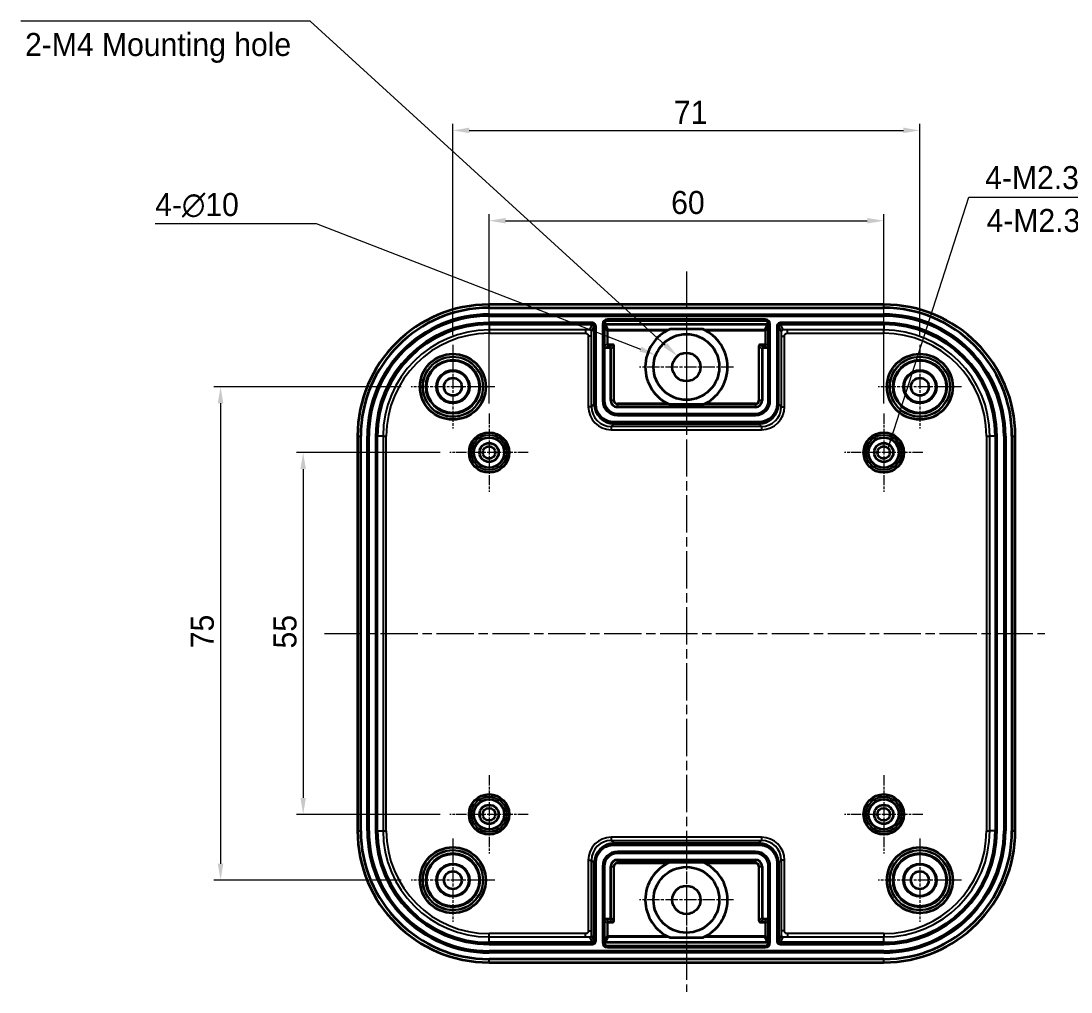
# Model space of a CAD drawing. Header units: millimetres. Extents: x -225 to 2542, y -269 to 293.
# Drawn here: x 2244.7 to 2404.4, y 41.1 to 188.7 of the extents above; entities that cross this region are included whole.
import ezdxf

# ---------------------------------------------------------------- set-up
doc = ezdxf.new("R2010")
doc.units = ezdxf.units.MM
doc.linetypes.add('CHAIN', pattern=[0.3543, 0.2362, -0.0295, 0.0591, -0.0295])
doc.layers.get('Defpoints').update_dxf_attribs({"lineweight": 25})
doc.layers.add('Center Mark (ISO)', color=7, linetype='Continuous', lineweight=18, true_color=0x80ffff)
doc.layers.add('Centerline (ISO)', color=7, linetype='Continuous', lineweight=18, true_color=0x80ffff)
for name, color, linetype, lineweight in [('Dimension (ISO)', 7, 'Continuous', 18), ('Symbol (ISO)', 7, 'Continuous', 18), ('Visible (ISO)', 7, 'Continuous', 35), ('Visible Narrow (ISO)', 7, 'Continuous', 25)]:
    doc.layers.add(name, color=color, linetype=linetype, lineweight=lineweight)
doc.styles.add('Note Text (TK)', font='MS PGothic.ttf')
doc.dimstyles.new('Default - Method 1b (TK)', dxfattribs={"dimtxt": 2.5, "dimasz": 2.5, "dimexe": 1, "dimexo": 1.5, "dimgap": 1, "dimtad": 1, "dimtoh": 1, "dimrnd": 1e-08, "dimdsep": 46, "dimtxsty": 'Note Text (TK)', "dimcen": 0.09, "dimdle": 5, "dimclrd": 100, "dimclre": 100, "dimclrt": 7, "dimadec": 1, "dimazin": 1, "dimtfac": 1, "dimtmove": 0, "dimatfit": 3, "dimfxl": 1, "dimtolj": 1, "dimlwd": -1, "dimlwe": -1, "dimarcsym": 0})
doc.dimstyles.new('Default - Method 1b (TK)$7', dxfattribs={"dimtxt": 2.5, "dimasz": 2.5, "dimexe": 1, "dimexo": 1.5, "dimgap": 1, "dimtad": 1, "dimtoh": 1, "dimrnd": 1e-08, "dimdsep": 46, "dimtxsty": 'Note Text (TK)', "dimcen": 0.09, "dimdle": 5, "dimclrd": 256, "dimclre": 100, "dimclrt": 7, "dimadec": 1, "dimazin": 1, "dimtfac": 1, "dimtmove": 0, "dimatfit": 3, "dimfxl": 1, "dimtolj": 1, "dimlwd": -1, "dimlwe": -1, "dimarcsym": 0})

# ---------------------------------------------------------------- blocks, each defined once
blk = doc.blocks.new('*D81')
at = {"layer": 'Defpoints', "color": 0, "transparency": 16777216}
for p in [(2375.88, 158.37), (2315.88, 129.08), (2375.88, 129.08)]:
    blk.add_point(p, dxfattribs=at)
at = {"layer": 'Dimension (ISO)', "color": 100, "transparency": 16777216}
for p, q in [((2315.88, 130.58), (2315.88, 159.37)), ((2318.38, 158.37), (2373.38, 158.37)), ((2375.88, 130.58), (2375.88, 159.37))]:
    blk.add_line(p, q, dxfattribs=at)
for points in [[(2318.38, 158.79), (2318.38, 157.95), (2315.88, 158.37)], [(2373.38, 158.79), (2373.38, 157.95), (2375.88, 158.37)]]:
    blk.add_solid(points, dxfattribs=at)
at = {"layer": 'Dimension (ISO)', "color": 7, "transparency": 16777216, "insert": (2343.57, 161.12), "char_height": 3.5, "attachment_point": 4, "style": 'Note Text (TK)'}
blk.add_mtext('\\A1;60', dxfattribs=at)
blk = doc.blocks.new('*D82')
at = {"layer": 'Defpoints', "color": 0, "transparency": 16777216}
for p in [(2381.38, 172.1), (2310.38, 139.48), (2381.38, 139.48)]:
    blk.add_point(p, dxfattribs=at)
at = {"layer": 'Dimension (ISO)', "color": 100, "transparency": 16777216}
for p, q in [((2310.38, 140.98), (2310.38, 173.1)), ((2381.38, 140.98), (2381.38, 173.1)), ((2312.88, 172.1), (2378.88, 172.1))]:
    blk.add_line(p, q, dxfattribs=at)
for points in [[(2312.88, 172.52), (2312.88, 171.68), (2310.38, 172.1)], [(2378.88, 172.52), (2378.88, 171.68), (2381.38, 172.1)]]:
    blk.add_solid(points, dxfattribs=at)
at = {"layer": 'Dimension (ISO)', "color": 7, "transparency": 16777216, "insert": (2343.98, 174.85), "char_height": 3.5, "attachment_point": 4, "style": 'Note Text (TK)'}
blk.add_mtext('\\A1;71', dxfattribs=at)
blk = doc.blocks.new('*D83')
at = {"layer": 'Defpoints', "color": 0, "transparency": 16777216}
for p in [(2309.93, 123.13), (2287.62, 68.13), (2309.93, 68.13)]:
    blk.add_point(p, dxfattribs=at)
at = {"layer": 'Dimension (ISO)', "color": 100, "transparency": 16777216}
for p, q in [((2308.43, 123.13), (2286.62, 123.13)), ((2287.62, 120.63), (2287.62, 70.63)), ((2308.43, 68.13), (2286.62, 68.13))]:
    blk.add_line(p, q, dxfattribs=at)
for points in [[(2287.2, 120.63), (2288.03, 120.63), (2287.62, 123.13)], [(2287.2, 70.63), (2288.03, 70.63), (2287.62, 68.13)]]:
    blk.add_solid(points, dxfattribs=at)
at = {"layer": 'Dimension (ISO)', "color": 7, "transparency": 16777216, "insert": (2284.87, 93.35), "char_height": 3.5, "attachment_point": 4, "rotation": 90, "style": 'Note Text (TK)'}
blk.add_mtext('\\A1;55', dxfattribs=at)
blk = doc.blocks.new('*D84')
at = {"layer": 'Defpoints', "color": 0, "transparency": 16777216}
for p in [(2304.03, 133.13), (2275.06, 58.13), (2304.03, 58.13)]:
    blk.add_point(p, dxfattribs=at)
at = {"layer": 'Dimension (ISO)', "color": 100, "transparency": 16777216}
for p, q in [((2302.53, 133.13), (2274.06, 133.13)), ((2275.06, 130.63), (2275.06, 60.63)), ((2302.53, 58.13), (2274.06, 58.13))]:
    blk.add_line(p, q, dxfattribs=at)
for points in [[(2274.64, 130.63), (2275.48, 130.63), (2275.06, 133.13)], [(2274.64, 60.63), (2275.48, 60.63), (2275.06, 58.13)]]:
    blk.add_solid(points, dxfattribs=at)
at = {"layer": 'Dimension (ISO)', "color": 7, "transparency": 16777216, "insert": (2272.31, 93.39), "char_height": 3.5, "attachment_point": 4, "rotation": 90, "style": 'Note Text (TK)'}
blk.add_mtext('\\A1;75', dxfattribs=at)
blk = doc.blocks.new('*D85')
at = {"layer": 'Defpoints', "color": 0, "transparency": 16777216}
for p in [(2341.22, 137.94), (2350.54, 134.33)]:
    blk.add_point(p, dxfattribs=at)
at = {"layer": 'Dimension (ISO)', "color": 100, "transparency": 16777216}
for p, q in [((2265.12, 157.97), (2289.59, 157.97)), ((2289.59, 157.97), (2338.89, 138.85)), ((2345.79, 136.13), (2345.97, 136.13)), ((2345.88, 136.04), (2345.88, 136.22))]:
    blk.add_line(p, q, dxfattribs=at)
blk.add_solid([(2339.04, 139.24), (2338.74, 138.46), (2341.22, 137.94)], dxfattribs=at)
at = {"layer": 'Dimension (ISO)', "color": 7, "transparency": 16777216, "insert": (2265.12, 160.72), "char_height": 3.5, "attachment_point": 4, "style": 'Note Text (TK)'}
blk.add_mtext('\\A1;4-∅10', dxfattribs=at)

msp = doc.modelspace()

# ---------------------------------------------------------------- linework, layer by layer
at = {"layer": 'Center Mark (ISO)', "linetype": 'CHAIN', "ltscale": 7.945033}
for p, q in [((2345.88234, 143.28497), (2345.88234, 128.98497)), ((2353.03234, 136.13497), (2338.73234, 136.13497)), ((2345.88234, 62.28497), (2345.88234, 47.98497)), ((2353.03234, 55.13497), (2338.73234, 55.13497))]:
    msp.add_line(p, q, dxfattribs=at)
at = {"layer": 'Center Mark (ISO)', "linetype": 'CHAIN', "ltscale": 7.056067}
for p, q in [((2310.38234, 139.48497), (2310.38234, 126.78497)), ((2381.38234, 139.48497), (2381.38234, 126.78497)), ((2316.73234, 133.13497), (2304.03234, 133.13497)), ((2387.73234, 133.13497), (2375.03234, 133.13497)), ((2310.38234, 64.48497), (2310.38234, 51.78497)), ((2381.38234, 64.48497), (2381.38234, 51.78497)), ((2316.73234, 58.13497), (2304.03234, 58.13497)), ((2387.73234, 58.13497), (2375.03234, 58.13497))]:
    msp.add_line(p, q, dxfattribs=at)
at = {"layer": 'Center Mark (ISO)', "linetype": 'CHAIN', "ltscale": 6.611584}
for p, q in [((2315.88234, 129.08497), (2315.88234, 117.18497)), ((2375.88234, 129.08497), (2375.88234, 117.18497)), ((2321.83234, 123.13497), (2309.93234, 123.13497)), ((2381.83234, 123.13497), (2369.93234, 123.13497)), ((2315.88234, 74.08497), (2315.88234, 62.18497)), ((2375.88234, 74.08497), (2375.88234, 62.18497)), ((2321.83234, 68.13497), (2309.93234, 68.13497)), ((2381.83234, 68.13497), (2369.93234, 68.13497))]:
    msp.add_line(p, q, dxfattribs=at)
at = {"layer": 'Centerline (ISO)', "linetype": 'CHAIN', "ltscale": 23.990969}
for p, q in [((2345.88234, 150.63497), (2345.88234, 41.13497)), ((2290.88234, 95.63497), (2400.38234, 95.63497))]:
    msp.add_line(p, q, dxfattribs=at)
at = {"layer": 'Symbol (ISO)', "color": 100, "true_color": 0x00ff40}
msp.add_lwpolyline([(2342.6704, 139.48086), (2288.66104, 188.73065), (2244.71786, 188.73065)], dxfattribs=at)
msp.add_solid([(2342.95115, 139.78875), (2344.51769, 137.79637), (2342.38965, 139.17298)], dxfattribs=at)
at = {"layer": 'Visible (ISO)'}
for p, q in [((2375.88234, 145.63497), (2315.88234, 145.63497)), ((2315.88234, 145.13497), (2375.88234, 145.13497)), ((2315.88234, 144.13497), (2375.88234, 144.13497)), ((2315.88234, 142.63497), (2331.58229, 142.63497)), ((2331.88234, 142.33497), (2331.88234, 130.53452)), ((2333.38234, 142.63497), (2333.38234, 142.43497)), ((2333.38234, 142.43497), (2333.38234, 139.23494)), ((2333.58225, 142.63497), (2358.18243, 142.63497)), ((2357.88234, 143.13497), (2333.88234, 143.13497)), ((2358.38234, 142.43497), (2358.38234, 142.63497)), ((2358.38234, 139.23494), (2358.38234, 142.43497)), ((2359.88234, 130.53452), (2359.88234, 142.33497)), ((2360.18238, 142.63497), (2375.88234, 142.63497)), ((2348.37425, 141.86672), (2343.39043, 141.86672)), ((2333.38234, 139.23494), (2333.38234, 131.03497)), ((2334.18237, 139.03497), (2333.58231, 139.03497)), ((2358.18237, 139.03497), (2357.58231, 139.03497)), ((2358.38234, 131.03497), (2358.38234, 139.23494)), ((2334.38234, 131.03497), (2334.38234, 138.835)), ((2357.38234, 138.835), (2357.38234, 131.03497)), ((2356.38234, 130.03497), (2335.38234, 130.03497)), ((2348.41018, 130.41898), (2343.3545, 130.41898)), ((2335.38234, 129.03497), (2356.38234, 129.03497)), ((2334.88188, 127.53497), (2356.88279, 127.53497)), ((2295.88234, 125.63497), (2295.88234, 65.63497)), ((2296.38234, 65.63497), (2296.38234, 125.63497)), ((2297.38234, 65.63497), (2297.38234, 125.63497)), ((2298.88234, 65.63497), (2298.88234, 125.63497)), ((2392.88234, 125.63497), (2392.88234, 65.63497)), ((2394.38234, 125.63497), (2394.38234, 65.63497)), ((2395.38234, 125.63497), (2395.38234, 65.63497)), ((2395.88234, 65.63497), (2395.88234, 125.63497)), ((2334.88188, 63.73497), (2356.88279, 63.73497)), ((2331.88234, 48.93497), (2331.88234, 60.73543)), ((2356.38234, 62.23497), (2335.38234, 62.23497)), ((2335.38234, 61.23497), (2356.38234, 61.23497)), ((2343.3545, 60.85096), (2348.41018, 60.85096)), ((2359.88234, 60.73543), (2359.88234, 48.93497)), ((2333.38234, 60.23497), (2333.38234, 52.035)), ((2334.38234, 52.43494), (2334.38234, 60.23497)), ((2357.38234, 60.23497), (2357.38234, 52.43494)), ((2358.38234, 52.035), (2358.38234, 60.23497)), ((2333.38234, 52.035), (2333.38234, 48.83497)), ((2333.58231, 52.23497), (2334.18237, 52.23497)), ((2357.58231, 52.23497), (2358.18237, 52.23497)), ((2358.38234, 48.83497), (2358.38234, 52.035)), ((2331.58229, 48.63497), (2315.88234, 48.63497)), ((2333.38234, 48.83497), (2333.38234, 48.63497)), ((2358.18243, 48.63497), (2333.58225, 48.63497)), ((2333.88234, 48.13497), (2357.88234, 48.13497)), ((2343.39043, 49.40323), (2348.37425, 49.40323)), ((2358.38234, 48.63497), (2358.38234, 48.83497)), ((2375.88234, 48.63497), (2360.18238, 48.63497)), ((2375.88234, 47.13497), (2315.88234, 47.13497)), ((2375.88234, 46.13497), (2315.88234, 46.13497)), ((2315.88234, 45.63497), (2375.88234, 45.63497))]:
    msp.add_line(p, q, dxfattribs=at)
for centre, radius in [((2345.88234, 136.13497), 5), ((2310.38234, 133.13497), 5), ((2345.88234, 136.13497), 2.15), ((2381.38234, 133.13497), 5), ((2310.38234, 133.13497), 4), ((2381.38234, 133.13497), 4), ((2310.38234, 133.13497), 2.5), ((2310.38234, 133.13497), 2.41251), ((2310.38234, 133.13497), 1.35), ((2381.38234, 133.13497), 2.5), ((2381.38234, 133.13497), 2.41251), ((2381.38234, 133.13497), 1.35), ((2315.88234, 123.13497), 3.05), ((2375.88234, 123.13497), 3.05), ((2315.88234, 123.13497), 2.3), ((2315.88234, 123.13497), 1.45), ((2375.88234, 123.13497), 2.3), ((2375.88234, 123.13497), 1.45), ((2315.88234, 123.13497), 0.95), ((2375.88234, 123.13497), 0.95), ((2315.88234, 68.13497), 3.05), ((2315.88234, 68.13497), 2.3), ((2375.88234, 68.13497), 3.05), ((2375.88234, 68.13497), 2.3), ((2315.88234, 68.13497), 1.45), ((2315.88234, 68.13497), 0.95), ((2375.88234, 68.13497), 1.45), ((2375.88234, 68.13497), 0.95), ((2310.38234, 58.13497), 5), ((2381.38234, 58.13497), 5), ((2310.38234, 58.13497), 4), ((2381.38234, 58.13497), 4), ((2310.38234, 58.13497), 2.5), ((2310.38234, 58.13497), 2.41251), ((2310.38234, 58.13497), 1.35), ((2345.88234, 55.13497), 5), ((2381.38234, 58.13497), 2.5), ((2381.38234, 58.13497), 2.41251), ((2381.38234, 58.13497), 1.35), ((2345.88234, 55.13497), 2.15)]:
    msp.add_circle(centre, radius, dxfattribs=at)
for centre, radius, start, end in [((2315.88234, 125.63497), 20, 90, 180), ((2375.88234, 125.63497), 20, 0, 90), ((2315.88234, 125.63497), 19.5, 90, 180), ((2315.88234, 125.63497), 18.5, 90, 180), ((2375.88234, 125.63497), 19.5, 0, 90), ((2375.88234, 125.63497), 18.5, 0, 90), ((2315.88234, 125.63497), 17, 90, 180), ((2333.88234, 142.63497), 0.5, 90, 180), ((2357.88234, 142.63497), 0.5, 0, 90), ((2375.88234, 125.63497), 17, 0, 90), ((2345.88234, 136.13497), 6.25, 113.4972961, 246.1430593), ((2345.88234, 136.13497), 6.25, 293.8569407, 66.5027039), ((2335.38234, 131.03497), 2, 180, 270), ((2335.38234, 131.03497), 1, 180, 270), ((2356.38234, 131.03497), 2, 270, 0), ((2356.38234, 131.03497), 1, 270, 0), ((2315.88234, 65.63497), 20, 180, 270), ((2315.88234, 65.63497), 19.5, 180, 270), ((2315.88234, 65.63497), 18.5, 180, 270), ((2315.88234, 65.63497), 17, 180, 270), ((2375.88234, 65.63497), 19.5, 270, 0), ((2375.88234, 65.63497), 20, 270, 0), ((2375.88234, 65.63497), 17, 270, 0), ((2375.88234, 65.63497), 18.5, 270, 0), ((2335.38234, 60.23497), 2, 90, 180), ((2335.38234, 60.23497), 1, 90, 180), ((2345.88234, 55.13497), 6.25, 113.8569407, 246.5027039), ((2345.88234, 55.13497), 6.25, 293.4972961, 66.1430593), ((2356.38234, 60.23497), 2, 0, 90), ((2356.38234, 60.23497), 1, 0, 90), ((2333.88234, 48.63497), 0.5, 180, 270), ((2357.88234, 48.63497), 0.5, 270, 0)]:
    msp.add_arc(centre, radius, start, end, dxfattribs=at)
for centre, major_axis, ratio, start_param, end_param in [((2331.5659, 142.33497), (0.16069, -0.25337), 0.999642899, 1.005766844, 2.575917228), ((2331.58229, 142.33497), (0.30005, 0), 0.999847695, 0, 1.570796327), ((2333.58237, 142.43485), (-0.08949, 0.17903), 0.9992388, 5.819964048, 7.390151294), ((2358.18231, 142.43485), (0.08949, 0.17903), 0.9992388, 5.17621932, 6.746406567), ((2360.18238, 142.33497), (-0.30005, 0), 0.999847695, 4.71238898, 6.283185307), ((2360.19877, 142.33497), (-0.16069, -0.25337), 0.999642899, 3.707268079, 5.277418464), ((2333.58237, 139.235), (-0.14146, -0.14146), 0.99969546, 5.497939437, 7.068431177), ((2334.18231, 138.83494), (0.14146, 0.14146), 0.99969546, 5.497939437, 7.068431177), ((2357.58237, 138.83494), (-0.14146, 0.14146), 0.99969546, 5.497939437, 7.068431177), ((2358.18231, 139.235), (0.14146, -0.14146), 0.99969546, 5.497939437, 7.068431177), ((2334.88279, 130.53543), (-2.12197, -2.12197), 0.99969546, 5.497939437, 7.068431177), ((2356.88188, 130.53543), (2.12197, -2.12197), 0.99969546, 5.497939437, 7.068431177), ((2334.88279, 60.73452), (-2.12197, 2.12197), 0.99969546, 5.497939437, 7.068431177), ((2356.88188, 60.73452), (2.12197, 2.12197), 0.99969546, 5.497939437, 7.068431177), ((2333.58237, 52.03494), (-0.14146, 0.14146), 0.99969546, 5.497939437, 7.068431177), ((2334.18231, 52.435), (0.14146, -0.14146), 0.99969546, 5.497939437, 7.068431177), ((2357.58237, 52.435), (-0.14146, -0.14146), 0.99969546, 5.497939437, 7.068431177), ((2358.18231, 52.03494), (0.14146, 0.14146), 0.99969546, 5.497939437, 7.068431177), ((2331.5659, 48.93497), (0.16069, 0.25337), 0.999642899, 3.707268079, 5.277418463), ((2331.58229, 48.93497), (0.30005, 0), 0.999847695, 4.71238898, 6.283185307), ((2333.58237, 48.8351), (-0.08949, -0.17903), 0.9992388, 5.17621932, 6.746406567), ((2358.18231, 48.8351), (0.08949, -0.17903), 0.9992388, 5.819964048, 7.390151294), ((2360.18238, 48.93497), (-0.30005, 0), 0.999847695, 0, 1.570796327), ((2360.19877, 48.93497), (-0.16069, 0.25337), 0.999642899, 1.005766844, 2.575917228)]:
    msp.add_ellipse(centre, major_axis=major_axis, ratio=ratio, start_param=start_param, end_param=end_param, dxfattribs=at)
at = {"layer": 'Visible Narrow (ISO)'}
for p, q in [((2315.88234, 145.13497), (2315.88234, 145.63497)), ((2375.88234, 145.13497), (2375.88234, 145.63497)), ((2315.88234, 144.13497), (2315.88234, 143.97322)), ((2375.88234, 143.97322), (2315.88234, 143.97322)), ((2315.88234, 143.87474), (2315.88234, 143.97322)), ((2315.88234, 143.87474), (2375.88234, 143.87474)), ((2375.88234, 144.13497), (2375.88234, 143.97322)), ((2375.88234, 143.87474), (2375.88234, 143.97322)), ((2315.88234, 142.79673), (2315.88234, 142.89521)), ((2331.58229, 142.89521), (2315.88234, 142.89521)), ((2315.88234, 142.63497), (2315.88234, 142.79673)), ((2315.88234, 142.79673), (2331.58229, 142.79673)), ((2315.88234, 142.63497), (2315.88234, 141.76186)), ((2331.566, 142.63497), (2331.15927, 141.77196)), ((2331.45923, 141.47217), (2331.86586, 142.33497)), ((2331.58229, 142.79673), (2331.58229, 142.89521)), ((2331.86586, 142.33497), (2331.88234, 142.33497)), ((2331.88234, 142.33497), (2332.04409, 142.33497)), ((2332.04409, 142.33497), (2332.04409, 130.53452)), ((2332.04409, 142.33497), (2332.14257, 142.33497)), ((2332.14257, 130.53452), (2332.14257, 142.33497)), ((2333.1221, 142.63497), (2333.22058, 142.63497)), ((2333.1221, 142.63497), (2333.1221, 131.03497)), ((2333.38234, 142.63497), (2333.22058, 142.63497)), ((2333.22058, 131.03497), (2333.22058, 142.63497)), ((2333.38234, 142.43497), (2333.817, 141.56539)), ((2334.01694, 141.76532), (2333.58225, 142.63497)), ((2357.88234, 143.39521), (2333.88234, 143.39521)), ((2333.88234, 143.39521), (2333.88234, 143.29673)), ((2333.88234, 143.13497), (2333.88234, 143.29673)), ((2333.88234, 143.29673), (2357.88234, 143.29673)), ((2358.18243, 142.63497), (2357.74774, 141.76532)), ((2357.88234, 143.39521), (2357.88234, 143.29673)), ((2357.88234, 143.13497), (2357.88234, 143.29673)), ((2357.94768, 141.56539), (2358.38234, 142.43497)), ((2358.38234, 142.63497), (2358.54409, 142.63497)), ((2358.64257, 142.63497), (2358.54409, 142.63497)), ((2358.54409, 142.63497), (2358.54409, 131.03497)), ((2358.64257, 131.03497), (2358.64257, 142.63497)), ((2359.6221, 142.33497), (2359.72058, 142.33497)), ((2359.6221, 142.33497), (2359.6221, 130.53452)), ((2359.72058, 130.53452), (2359.72058, 142.33497)), ((2359.88234, 142.33497), (2359.89882, 142.33497)), ((2359.89882, 142.33497), (2360.30545, 141.47217)), ((2375.88234, 142.89521), (2360.18238, 142.89521)), ((2360.18238, 142.89521), (2360.18238, 142.79673)), ((2360.18238, 142.63497), (2360.18238, 142.79673)), ((2360.18238, 142.79673), (2375.88234, 142.79673)), ((2360.6054, 141.77196), (2360.19867, 142.63497)), ((2375.88234, 142.89521), (2375.88234, 142.79673)), ((2375.88234, 142.63497), (2375.88234, 142.79673)), ((2375.88234, 142.63497), (2375.88234, 141.76186)), ((2330.52877, 141.76186), (2315.88234, 141.76186)), ((2315.88234, 141.76186), (2315.88234, 141.2622)), ((2315.88234, 141.2622), (2330.52877, 141.2622)), ((2330.52877, 141.76186), (2330.52877, 141.2622)), ((2331.45454, 140.82684), (2330.95461, 140.82684)), ((2330.95461, 140.82684), (2330.95461, 130.10671)), ((2331.45454, 130.10671), (2331.45454, 140.82684)), ((2333.817, 141.56539), (2333.817, 139.6696)), ((2333.91698, 141.56539), (2333.817, 141.56539)), ((2333.91698, 139.6696), (2333.91698, 141.56539)), ((2343.1691, 141.76532), (2334.01694, 141.76532)), ((2334.01694, 141.66539), (2334.01694, 141.76532)), ((2334.01694, 141.66539), (2342.9708, 141.66539)), ((2357.74774, 141.76532), (2348.59557, 141.76532)), ((2348.79387, 141.66539), (2357.74774, 141.66539)), ((2357.74774, 141.76532), (2357.74774, 141.66539)), ((2357.84769, 141.56539), (2357.84769, 139.6696)), ((2357.94768, 141.56539), (2357.84769, 141.56539)), ((2357.94768, 139.6696), (2357.94768, 141.56539)), ((2360.31014, 140.82684), (2360.31014, 130.10671)), ((2360.31014, 140.82684), (2360.81006, 140.82684)), ((2360.81006, 130.10671), (2360.81006, 140.82684)), ((2375.88234, 141.76186), (2361.2359, 141.76186)), ((2361.2359, 141.2622), (2361.2359, 141.76186)), ((2361.2359, 141.2622), (2375.88234, 141.2622)), ((2375.88234, 141.2622), (2375.88234, 141.76186)), ((2333.817, 139.6696), (2333.38234, 139.23494)), ((2333.58231, 139.03497), (2334.01697, 139.46963)), ((2333.91698, 139.6696), (2333.817, 139.6696)), ((2334.61703, 139.56962), (2334.01697, 139.56962)), ((2334.01697, 139.56962), (2334.01697, 139.46963)), ((2334.01697, 139.46963), (2334.61703, 139.46963)), ((2334.61703, 139.46963), (2334.18237, 139.03497)), ((2334.38234, 138.835), (2334.817, 139.26967)), ((2334.61703, 139.56962), (2334.61703, 139.46963)), ((2334.817, 139.26967), (2334.817, 131.03497)), ((2334.91698, 139.26967), (2334.817, 139.26967)), ((2334.91698, 131.03497), (2334.91698, 139.26967)), ((2356.84769, 139.26967), (2356.84769, 131.03497)), ((2356.84769, 139.26967), (2356.94768, 139.26967)), ((2356.94768, 131.03497), (2356.94768, 139.26967)), ((2356.94768, 139.26967), (2357.38234, 138.835)), ((2357.74771, 139.56962), (2357.14765, 139.56962)), ((2357.14765, 139.56962), (2357.14765, 139.46963)), ((2357.14765, 139.46963), (2357.74771, 139.46963)), ((2357.58231, 139.03497), (2357.14765, 139.46963)), ((2357.74771, 139.56962), (2357.74771, 139.46963)), ((2357.74771, 139.46963), (2358.18237, 139.03497)), ((2357.84769, 139.6696), (2357.94768, 139.6696)), ((2358.38234, 139.23494), (2357.94768, 139.6696)), ((2333.22058, 131.03497), (2333.1221, 131.03497)), ((2333.38234, 131.03497), (2333.22058, 131.03497)), ((2334.817, 131.03497), (2334.38234, 131.03497)), ((2334.91698, 131.03497), (2334.817, 131.03497)), ((2356.84769, 131.03497), (2356.94768, 131.03497)), ((2357.38234, 131.03497), (2356.94768, 131.03497)), ((2358.38234, 131.03497), (2358.54409, 131.03497)), ((2358.54409, 131.03497), (2358.64257, 131.03497)), ((2331.45454, 130.10671), (2330.95461, 130.10671)), ((2331.88234, 130.53452), (2331.45454, 130.10671)), ((2332.04409, 130.53452), (2332.14257, 130.53452)), ((2343.03816, 130.56962), (2335.38234, 130.56962)), ((2335.38234, 130.56962), (2335.38234, 130.46963)), ((2335.38234, 130.03497), (2335.38234, 130.46963)), ((2335.38234, 130.46963), (2343.24294, 130.46963)), ((2348.52174, 130.46963), (2356.38234, 130.46963)), ((2356.38234, 130.56962), (2348.72651, 130.56962)), ((2356.38234, 130.56962), (2356.38234, 130.46963)), ((2356.38234, 130.46963), (2356.38234, 130.03497)), ((2359.72058, 130.53452), (2359.6221, 130.53452)), ((2359.88234, 130.53452), (2359.72058, 130.53452)), ((2360.31014, 130.10671), (2359.88234, 130.53452)), ((2360.31014, 130.10671), (2360.81006, 130.10671)), ((2334.88188, 127.69673), (2334.88188, 127.79521)), ((2356.88279, 127.79521), (2334.88188, 127.79521)), ((2335.38234, 129.03497), (2335.38234, 128.87322)), ((2356.38234, 128.87322), (2335.38234, 128.87322)), ((2335.38234, 128.87322), (2335.38234, 128.77474)), ((2335.38234, 128.77474), (2356.38234, 128.77474)), ((2356.38234, 129.03497), (2356.38234, 128.87322)), ((2356.38234, 128.87322), (2356.38234, 128.77474)), ((2356.88279, 127.69673), (2356.88279, 127.79521)), ((2334.45408, 127.10717), (2334.88188, 127.53497)), ((2357.3106, 127.10717), (2334.45408, 127.10717)), ((2334.45408, 127.10717), (2334.45408, 126.60725)), ((2334.45408, 126.60725), (2357.3106, 126.60725)), ((2334.88188, 127.53497), (2334.88188, 127.69673)), ((2334.88188, 127.69673), (2356.88279, 127.69673)), ((2356.88279, 127.53497), (2357.3106, 127.10717)), ((2357.3106, 127.10717), (2357.3106, 126.60725)), ((2295.88234, 125.63497), (2296.38234, 125.63497)), ((2297.38234, 125.63497), (2297.54409, 125.63497)), ((2297.54409, 125.63497), (2297.54409, 65.63497)), ((2297.64257, 125.63497), (2297.54409, 125.63497)), ((2297.64257, 65.63497), (2297.64257, 125.63497)), ((2298.72058, 125.63497), (2298.6221, 125.63497)), ((2298.6221, 125.63497), (2298.6221, 65.63497)), ((2298.88234, 125.63497), (2298.72058, 125.63497)), ((2298.72058, 65.63497), (2298.72058, 125.63497)), ((2299.75545, 125.63497), (2298.88234, 125.63497)), ((2299.75545, 125.63497), (2299.75545, 65.63497)), ((2299.75545, 125.63497), (2300.25511, 125.63497)), ((2300.25511, 65.63497), (2300.25511, 125.63497)), ((2391.50957, 125.63497), (2392.00922, 125.63497)), ((2391.50957, 125.63497), (2391.50957, 65.63497)), ((2392.00922, 65.63497), (2392.00922, 125.63497)), ((2392.88234, 125.63497), (2392.00922, 125.63497)), ((2392.88234, 125.63497), (2393.04409, 125.63497)), ((2393.04409, 125.63497), (2393.04409, 65.63497)), ((2393.14257, 125.63497), (2393.04409, 125.63497)), ((2393.14257, 65.63497), (2393.14257, 125.63497)), ((2394.22058, 125.63497), (2394.1221, 125.63497)), ((2394.1221, 125.63497), (2394.1221, 65.63497)), ((2394.38234, 125.63497), (2394.22058, 125.63497)), ((2394.22058, 65.63497), (2394.22058, 125.63497)), ((2395.38234, 125.63497), (2395.88234, 125.63497)), ((2295.88234, 65.63497), (2296.38234, 65.63497)), ((2297.38234, 65.63497), (2297.54409, 65.63497)), ((2297.64257, 65.63497), (2297.54409, 65.63497)), ((2298.72058, 65.63497), (2298.6221, 65.63497)), ((2298.88234, 65.63497), (2298.72058, 65.63497)), ((2298.88234, 65.63497), (2299.75545, 65.63497)), ((2299.75545, 65.63497), (2300.25511, 65.63497)), ((2391.50957, 65.63497), (2392.00922, 65.63497)), ((2392.88234, 65.63497), (2392.00922, 65.63497)), ((2392.88234, 65.63497), (2393.04409, 65.63497)), ((2393.14257, 65.63497), (2393.04409, 65.63497)), ((2394.22058, 65.63497), (2394.1221, 65.63497)), ((2394.38234, 65.63497), (2394.22058, 65.63497)), ((2395.38234, 65.63497), (2395.88234, 65.63497)), ((2334.45408, 64.6627), (2334.45408, 64.16277)), ((2357.3106, 64.6627), (2334.45408, 64.6627)), ((2334.45408, 64.16277), (2357.3106, 64.16277)), ((2334.88188, 63.73497), (2334.45408, 64.16277)), ((2357.3106, 64.16277), (2356.88279, 63.73497)), ((2357.3106, 64.6627), (2357.3106, 64.16277)), ((2356.88279, 63.57322), (2334.88188, 63.57322)), ((2334.88188, 63.47474), (2334.88188, 63.57322)), ((2334.88188, 63.47474), (2356.88279, 63.47474)), ((2356.38234, 62.49521), (2335.38234, 62.49521)), ((2335.38234, 62.49521), (2335.38234, 62.39673)), ((2335.38234, 62.23497), (2335.38234, 62.39673)), ((2335.38234, 62.39673), (2356.38234, 62.39673)), ((2356.38234, 62.49521), (2356.38234, 62.39673)), ((2356.38234, 62.23497), (2356.38234, 62.39673)), ((2356.88279, 63.73497), (2356.88279, 63.57322)), ((2356.88279, 63.47474), (2356.88279, 63.57322)), ((2330.95461, 61.16323), (2331.45454, 61.16323)), ((2330.95461, 61.16323), (2330.95461, 50.4431)), ((2331.45454, 50.4431), (2331.45454, 61.16323)), ((2331.45454, 61.16323), (2331.88234, 60.73543)), ((2331.88234, 60.73543), (2332.04409, 60.73543)), ((2332.04409, 60.73543), (2332.04409, 48.93497)), ((2332.14257, 60.73543), (2332.04409, 60.73543)), ((2332.14257, 48.93497), (2332.14257, 60.73543)), ((2335.38234, 60.80031), (2335.38234, 61.23497)), ((2343.24294, 60.80031), (2335.38234, 60.80031)), ((2335.38234, 60.70033), (2335.38234, 60.80031)), ((2335.38234, 60.70033), (2343.03816, 60.70033)), ((2356.38234, 60.80031), (2348.52174, 60.80031)), ((2348.72651, 60.70033), (2356.38234, 60.70033)), ((2356.38234, 61.23497), (2356.38234, 60.80031)), ((2356.38234, 60.80031), (2356.38234, 60.70033)), ((2359.6221, 60.73543), (2359.72058, 60.73543)), ((2359.6221, 60.73543), (2359.6221, 48.93497)), ((2359.72058, 48.93497), (2359.72058, 60.73543)), ((2359.88234, 60.73543), (2360.31014, 61.16323)), ((2360.31014, 61.16323), (2360.31014, 50.4431)), ((2360.81006, 61.16323), (2360.31014, 61.16323)), ((2360.81006, 50.4431), (2360.81006, 61.16323)), ((2333.1221, 60.23497), (2333.1221, 48.63497)), ((2333.1221, 60.23497), (2333.22058, 60.23497)), ((2333.38234, 60.23497), (2333.22058, 60.23497)), ((2333.22058, 48.63497), (2333.22058, 60.23497)), ((2334.38234, 60.23497), (2334.817, 60.23497)), ((2334.817, 60.23497), (2334.817, 52.00028)), ((2334.91698, 60.23497), (2334.817, 60.23497)), ((2334.91698, 52.00028), (2334.91698, 60.23497)), ((2356.84769, 60.23497), (2356.84769, 52.00028)), ((2356.94768, 60.23497), (2356.84769, 60.23497)), ((2356.94768, 60.23497), (2357.38234, 60.23497)), ((2356.94768, 52.00028), (2356.94768, 60.23497)), ((2358.38234, 60.23497), (2358.54409, 60.23497)), ((2358.64257, 60.23497), (2358.54409, 60.23497)), ((2358.54409, 60.23497), (2358.54409, 48.63497)), ((2358.64257, 48.63497), (2358.64257, 60.23497)), ((2333.38234, 52.035), (2333.817, 51.60034)), ((2334.01697, 51.80031), (2333.58231, 52.23497)), ((2333.817, 51.60034), (2333.817, 49.70456)), ((2333.91698, 51.60034), (2333.817, 51.60034)), ((2333.91698, 49.70456), (2333.91698, 51.60034)), ((2334.61703, 51.80031), (2334.01697, 51.80031)), ((2334.01697, 51.70033), (2334.01697, 51.80031)), ((2334.01697, 51.70033), (2334.61703, 51.70033)), ((2334.18237, 52.23497), (2334.61703, 51.80031)), ((2334.817, 52.00028), (2334.38234, 52.43494)), ((2334.61703, 51.70033), (2334.61703, 51.80031)), ((2334.91698, 52.00028), (2334.817, 52.00028)), ((2356.94768, 52.00028), (2356.84769, 52.00028)), ((2357.38234, 52.43494), (2356.94768, 52.00028)), ((2357.14765, 51.80031), (2357.58231, 52.23497)), ((2357.74771, 51.80031), (2357.14765, 51.80031)), ((2357.14765, 51.80031), (2357.14765, 51.70033)), ((2357.14765, 51.70033), (2357.74771, 51.70033)), ((2358.18237, 52.23497), (2357.74771, 51.80031)), ((2357.74771, 51.80031), (2357.74771, 51.70033)), ((2357.84769, 51.60034), (2357.84769, 49.70456)), ((2357.94768, 51.60034), (2357.84769, 51.60034)), ((2357.94768, 51.60034), (2358.38234, 52.035)), ((2357.94768, 49.70456), (2357.94768, 51.60034)), ((2330.52877, 50.00774), (2315.88234, 50.00774)), ((2315.88234, 49.50809), (2315.88234, 50.00774)), ((2315.88234, 49.50809), (2330.52877, 49.50809)), ((2315.88234, 48.63497), (2315.88234, 49.50809)), ((2330.52877, 49.50809), (2330.52877, 50.00774)), ((2330.95461, 50.4431), (2331.45454, 50.4431)), ((2331.15927, 49.49798), (2331.566, 48.63497)), ((2331.86586, 48.93497), (2331.45923, 49.79778)), ((2333.817, 49.70456), (2333.38234, 48.83497)), ((2333.58225, 48.63497), (2334.01694, 49.50462)), ((2333.817, 49.70456), (2333.91698, 49.70456)), ((2342.9708, 49.60456), (2334.01694, 49.60456)), ((2334.01694, 49.50462), (2334.01694, 49.60456)), ((2334.01694, 49.50462), (2343.1691, 49.50462)), ((2348.59557, 49.50462), (2357.74774, 49.50462)), ((2357.74774, 49.60456), (2348.79387, 49.60456)), ((2357.74774, 49.60456), (2357.74774, 49.50462)), ((2357.74774, 49.50462), (2358.18243, 48.63497)), ((2357.84769, 49.70456), (2357.94768, 49.70456)), ((2358.38234, 48.83497), (2357.94768, 49.70456)), ((2360.30545, 49.79778), (2359.89882, 48.93497)), ((2360.19867, 48.63497), (2360.6054, 49.49798)), ((2360.81006, 50.4431), (2360.31014, 50.4431)), ((2375.88234, 50.00774), (2361.2359, 50.00774)), ((2361.2359, 50.00774), (2361.2359, 49.50809)), ((2361.2359, 49.50809), (2375.88234, 49.50809)), ((2375.88234, 50.00774), (2375.88234, 49.50809)), ((2375.88234, 48.63497), (2375.88234, 49.50809)), ((2315.88234, 48.63497), (2315.88234, 48.47322)), ((2331.58229, 48.47322), (2315.88234, 48.47322)), ((2315.88234, 48.47322), (2315.88234, 48.37474)), ((2315.88234, 48.37474), (2331.58229, 48.37474)), ((2331.58229, 48.63497), (2331.58229, 48.47322)), ((2331.58229, 48.47322), (2331.58229, 48.37474)), ((2331.88234, 48.93497), (2331.86586, 48.93497)), ((2332.04409, 48.93497), (2332.14257, 48.93497)), ((2333.22058, 48.63497), (2333.1221, 48.63497)), ((2333.38234, 48.63497), (2333.22058, 48.63497)), ((2333.88234, 48.13497), (2333.88234, 47.97322)), ((2357.88234, 47.97322), (2333.88234, 47.97322)), ((2333.88234, 47.97322), (2333.88234, 47.87474)), ((2357.88234, 48.13497), (2357.88234, 47.97322)), ((2357.88234, 47.97322), (2357.88234, 47.87474)), ((2358.38234, 48.63497), (2358.54409, 48.63497)), ((2358.54409, 48.63497), (2358.64257, 48.63497)), ((2359.6221, 48.93497), (2359.72058, 48.93497)), ((2359.88234, 48.93497), (2359.72058, 48.93497)), ((2359.89882, 48.93497), (2359.88234, 48.93497)), ((2375.88234, 48.47322), (2360.18238, 48.47322)), ((2360.18238, 48.37474), (2360.18238, 48.47322)), ((2360.18238, 48.37474), (2375.88234, 48.37474)), ((2375.88234, 48.63497), (2375.88234, 48.47322)), ((2375.88234, 48.37474), (2375.88234, 48.47322)), ((2315.88234, 47.29673), (2315.88234, 47.39521)), ((2375.88234, 47.39521), (2315.88234, 47.39521)), ((2315.88234, 47.13497), (2315.88234, 47.29673)), ((2315.88234, 47.29673), (2375.88234, 47.29673)), ((2333.88234, 47.87474), (2357.88234, 47.87474)), ((2375.88234, 47.29673), (2375.88234, 47.39521)), ((2375.88234, 47.13497), (2375.88234, 47.29673)), ((2315.88234, 45.63497), (2315.88234, 46.13497)), ((2375.88234, 45.63497), (2375.88234, 46.13497))]:
    msp.add_line(p, q, dxfattribs=at)
for centre, radius in [((2310.38234, 133.13497), 4.99685), ((2310.38234, 133.13497), 4.59685), ((2310.38234, 133.13497), 4.53405), ((2381.38234, 133.13497), 4.99685), ((2381.38234, 133.13497), 4.59685), ((2381.38234, 133.13497), 4.53405), ((2310.38234, 133.13497), 4.13405), ((2381.38234, 133.13497), 4.13405), ((2315.88234, 123.13497), 3.0479), ((2375.88234, 123.13497), 3.0479), ((2315.88234, 123.13497), 2.6979), ((2315.88234, 123.13497), 2.67566), ((2315.88234, 123.13497), 2.32567), ((2375.88234, 123.13497), 2.6979), ((2375.88234, 123.13497), 2.67566), ((2375.88234, 123.13497), 2.32567), ((2315.88234, 68.13497), 3.0479), ((2315.88234, 68.13497), 2.6979), ((2315.88234, 68.13497), 2.67566), ((2315.88234, 68.13497), 2.32567), ((2375.88234, 68.13497), 3.0479), ((2375.88234, 68.13497), 2.6979), ((2375.88234, 68.13497), 2.67566), ((2375.88234, 68.13497), 2.32567), ((2310.38234, 58.13497), 4.99685), ((2310.38234, 58.13497), 4.59685), ((2310.38234, 58.13497), 4.53405), ((2310.38234, 58.13497), 4.13405), ((2381.38234, 58.13497), 4.99685), ((2381.38234, 58.13497), 4.59685), ((2381.38234, 58.13497), 4.53405), ((2381.38234, 58.13497), 4.13405)]:
    msp.add_circle(centre, radius, dxfattribs=at)
for centre, radius, start, end in [((2315.88234, 125.63497), 18.33824, 90, 180), ((2315.88234, 125.63497), 18.23976, 90, 180), ((2375.88234, 125.63497), 18.33824, 0, 90), ((2375.88234, 125.63497), 18.23976, 0, 90), ((2315.88234, 125.63497), 17.26024, 90, 180), ((2315.88234, 125.63497), 17.16176, 90, 180), ((2333.88234, 142.63497), 0.76024, 90, 180), ((2333.88234, 142.63497), 0.66176, 90, 180), ((2357.88234, 142.63497), 0.76024, 0, 90), ((2357.88234, 142.63497), 0.66176, 0, 90), ((2375.88234, 125.63497), 17.26024, 0, 90), ((2375.88234, 125.63497), 17.16176, 0, 90), ((2315.88234, 125.63497), 16.12689, 90, 180), ((2315.88234, 125.63497), 15.62723, 90, 180), ((2334.017, 141.56532), 0.2, 90.0174515, 179.9825405), ((2357.74768, 141.56532), 0.2, 0.0174595, 89.9825485), ((2375.88234, 125.63497), 16.12689, 0, 90), ((2375.88234, 125.63497), 15.62723, 0, 90), ((2334.017, 139.66963), 0.2, 180.0087271, 269.9912729), ((2357.74768, 139.66963), 0.2, 270.0087271, 359.9912729), ((2335.38234, 131.03497), 2.26024, 180, 270), ((2335.38234, 131.03497), 2.16176, 180, 270), ((2335.38234, 131.03497), 0.56534, 180, 270), ((2335.38234, 131.03497), 0.46535, 180, 270), ((2356.38234, 131.03497), 2.16176, 270, 0), ((2356.38234, 131.03497), 2.26024, 270, 0), ((2356.38234, 131.03497), 0.46535, 270, 0), ((2356.38234, 131.03497), 0.56534, 270, 0), ((2315.88234, 65.63497), 18.33824, 180, 270), ((2315.88234, 65.63497), 18.23976, 180, 270), ((2315.88234, 65.63497), 17.26024, 180, 270), ((2315.88234, 65.63497), 17.16176, 180, 270), ((2315.88234, 65.63497), 16.12689, 180, 270), ((2315.88234, 65.63497), 15.62723, 180, 270), ((2375.88234, 65.63497), 16.12689, 270, 0), ((2375.88234, 65.63497), 15.62723, 270, 0), ((2375.88234, 65.63497), 18.33824, 270, 0), ((2375.88234, 65.63497), 18.23976, 270, 0), ((2375.88234, 65.63497), 17.16176, 270, 0), ((2375.88234, 65.63497), 17.26024, 270, 0), ((2335.38234, 60.23497), 2.26024, 90, 180), ((2335.38234, 60.23497), 2.16176, 90, 180), ((2356.38234, 60.23497), 2.26024, 0, 90), ((2356.38234, 60.23497), 2.16176, 0, 90), ((2335.38234, 60.23497), 0.56534, 90, 180), ((2335.38234, 60.23497), 0.46535, 90, 180), ((2356.38234, 60.23497), 0.56534, 0, 90), ((2356.38234, 60.23497), 0.46535, 0, 90), ((2334.017, 51.60031), 0.2, 90.0087271, 179.9912729), ((2357.74768, 51.60031), 0.2, 0.0087271, 89.9912729), ((2334.017, 49.70462), 0.2, 180.0174595, 269.9825485), ((2357.74768, 49.70462), 0.2, 270.0174515, 359.9825405), ((2333.88234, 48.63497), 0.76024, 180, 270), ((2333.88234, 48.63497), 0.66176, 180, 270), ((2357.88234, 48.63497), 0.66176, 270, 0), ((2357.88234, 48.63497), 0.76024, 270, 0)]:
    msp.add_arc(centre, radius, start, end, dxfattribs=at)
for centre, major_axis, ratio, start_param, end_param in [((2331.15927, 141.47217), (-0.27137, 0.12789), 0.999162842, 3.582330014, 5.152480398), ((2334.017, 141.56532), (-0.04474, 0.08952), 0.9992388, 5.819964048, 7.390151294), ((2357.74768, 141.56532), (0.04474, 0.08952), 0.9992388, 5.17621932, 6.746406567), ((2360.6054, 141.47217), (0.27137, 0.12789), 0.999162842, 1.130704909, 2.700855293), ((2334.017, 139.66963), (-0.07073, -0.07073), 0.99969546, 5.497939437, 7.068431177), ((2334.61694, 139.26957), (0.2122, 0.2122), 0.99969546, 5.497939437, 7.068431177), ((2334.61694, 139.26957), (0.14151, 0.14151), 0.999391152, 5.497939437, 7.068431177), ((2357.14774, 139.26957), (-0.2122, 0.2122), 0.99969546, 5.497939437, 7.068431177), ((2357.14774, 139.26957), (-0.14151, 0.14151), 0.999391152, 5.497939437, 7.068431177), ((2357.74768, 139.66963), (0.07073, -0.07073), 0.99969546, 5.497939437, 7.068431177), ((2334.45514, 130.10778), (-2.47563, -2.47563), 0.99969546, 5.497939437, 7.068431177), ((2334.45514, 130.10778), (-2.12218, -2.12218), 0.999594003, 5.497939437, 7.068431177), ((2357.30953, 130.10778), (2.12218, -2.12218), 0.999594003, 5.497939437, 7.068431177), ((2357.30953, 130.10778), (2.47563, -2.47563), 0.99969546, 5.497939437, 7.068431177), ((2334.45514, 61.16217), (-2.47563, 2.47563), 0.99969546, 5.497939437, 7.068431177), ((2334.45514, 61.16217), (-2.12218, 2.12218), 0.999594003, 5.497939437, 7.068431177), ((2357.30953, 61.16217), (2.47563, 2.47563), 0.99969546, 5.497939437, 7.068431177), ((2357.30953, 61.16217), (2.12218, 2.12218), 0.999594003, 5.497939437, 7.068431177), ((2334.017, 51.60031), (-0.07073, 0.07073), 0.99969546, 5.497939437, 7.068431177), ((2334.61694, 52.00037), (0.14151, -0.14151), 0.999391152, 5.497939437, 7.068431177), ((2334.61694, 52.00037), (0.2122, -0.2122), 0.99969546, 5.497939437, 7.068431177), ((2357.14774, 52.00037), (-0.2122, -0.2122), 0.99969546, 5.497939437, 7.068431177), ((2357.14774, 52.00037), (-0.14151, -0.14151), 0.999391152, 5.497939437, 7.068431177), ((2357.74768, 51.60031), (0.07073, 0.07073), 0.99969546, 5.497939437, 7.068431177), ((2331.15927, 49.79778), (0.27137, 0.12789), 0.999162842, 4.272297562, 5.842447947), ((2334.017, 49.70462), (-0.04474, -0.08952), 0.9992388, 5.17621932, 6.746406567), ((2357.74768, 49.70462), (0.04474, -0.08952), 0.9992388, 5.819964048, 7.390151294), ((2360.6054, 49.79778), (0.27137, -0.12789), 0.999162842, 3.582330014, 5.152480398)]:
    msp.add_ellipse(centre, major_axis=major_axis, ratio=ratio, start_param=start_param, end_param=end_param, dxfattribs=at)
for points, knots in [([(2332.14257, 142.33497), (2332.14257, 142.37145), (2332.13898, 142.40828), (2332.12027, 142.5022), (2332.0998, 142.55759), (2332.02497, 142.69106), (2331.95818, 142.76098), (2331.78934, 142.86595), (2331.6859, 142.89521), (2331.58229, 142.89521)], [0, 0, 0, 0, 0.01094432702, 0.01094432702, 0.02845525026, 0.02845525026, 0.05647272745, 0.05647272745, 0.08755461619, 0.08755461619, 0.08755461619, 0.08755461619]), ([(2331.58229, 142.79673), (2331.66769, 142.79673), (2331.75295, 142.77261), (2331.89211, 142.68609), (2331.94717, 142.62846), (2332.00884, 142.51846), (2332.02571, 142.4728), (2332.04113, 142.3954), (2332.04409, 142.36504), (2332.04409, 142.33497)], [-0.08755461619, -0.08755461619, -0.08755461619, -0.08755461619, -0.05647272745, -0.05647272745, -0.02845525026, -0.02845525026, -0.01094432702, -0.01094432702, 0, 0, 0, 0]), ([(2360.18238, 142.89521), (2360.07878, 142.89521), (2359.97533, 142.86595), (2359.8065, 142.76098), (2359.7397, 142.69106), (2359.66488, 142.55759), (2359.64441, 142.5022), (2359.6257, 142.40828), (2359.6221, 142.37145), (2359.6221, 142.33497)], [0, 0, 0, 0, 0.03108188875, 0.03108188875, 0.05909936593, 0.05909936593, 0.07661028917, 0.07661028917, 0.08755461619, 0.08755461619, 0.08755461619, 0.08755461619]), ([(2359.72058, 142.33497), (2359.72058, 142.36504), (2359.72355, 142.3954), (2359.73896, 142.4728), (2359.75584, 142.51846), (2359.81751, 142.62846), (2359.87256, 142.68609), (2360.01172, 142.77261), (2360.09699, 142.79673), (2360.18238, 142.79673)], [-0.08755461619, -0.08755461619, -0.08755461619, -0.08755461619, -0.07661028917, -0.07661028917, -0.05909936593, -0.05909936593, -0.03108188875, -0.03108188875, 0, 0, 0, 0]), ([(2332.04409, 130.53452), (2332.04409, 130.48162), (2332.04557, 130.42865), (2332.07745, 129.85967), (2332.2494, 129.35359), (2332.79056, 128.5679), (2333.11684, 128.2706), (2333.75426, 127.91333), (2334.03483, 127.80967), (2334.51055, 127.71494), (2334.6971, 127.69673), (2334.88188, 127.69673)], [-0.4280911884, -0.4280911884, -0.4280911884, -0.4280911884, -0.4127732176, -0.4127732176, -0.2633968078, -0.2633968078, -0.1391296362, -0.1391296362, -0.0535113985, -0.0535113985, 0, 0, 0, 0]), ([(2334.88188, 127.79521), (2334.70351, 127.79521), (2334.52343, 127.81279), (2334.06422, 127.90423), (2333.79339, 128.00429), (2333.17809, 128.34917), (2332.86313, 128.63614), (2332.34075, 129.39457), (2332.17477, 129.88309), (2332.144, 130.43233), (2332.14257, 130.48346), (2332.14257, 130.53452)], [0, 0, 0, 0, 0.0535113985, 0.0535113985, 0.1391296362, 0.1391296362, 0.2633968078, 0.2633968078, 0.4127732176, 0.4127732176, 0.4280911884, 0.4280911884, 0.4280911884, 0.4280911884]), ([(2356.88279, 127.69673), (2356.93569, 127.69673), (2356.98866, 127.69821), (2357.55764, 127.73009), (2358.06372, 127.90203), (2358.84941, 128.4432), (2359.14671, 128.76948), (2359.50398, 129.4069), (2359.60764, 129.68747), (2359.70237, 130.16319), (2359.72058, 130.34973), (2359.72058, 130.53452)], [-0.4280911884, -0.4280911884, -0.4280911884, -0.4280911884, -0.4127732176, -0.4127732176, -0.2633968078, -0.2633968078, -0.1391296362, -0.1391296362, -0.0535113985, -0.0535113985, 0, 0, 0, 0]), ([(2359.6221, 130.53452), (2359.6221, 130.35614), (2359.60452, 130.17607), (2359.51308, 129.71686), (2359.41302, 129.44603), (2359.06814, 128.83073), (2358.78117, 128.51577), (2358.02274, 127.99339), (2357.53422, 127.82741), (2356.98499, 127.79664), (2356.93385, 127.79521), (2356.88279, 127.79521)], [0, 0, 0, 0, 0.0535113985, 0.0535113985, 0.1391296362, 0.1391296362, 0.2633968078, 0.2633968078, 0.4127732176, 0.4127732176, 0.4280911884, 0.4280911884, 0.4280911884, 0.4280911884]), ([(2334.88188, 63.57322), (2334.6971, 63.57322), (2334.51055, 63.555), (2334.03483, 63.46028), (2333.75426, 63.35662), (2333.11684, 62.99934), (2332.79056, 62.70205), (2332.2494, 61.91636), (2332.07745, 61.41027), (2332.04557, 60.84129), (2332.04409, 60.78833), (2332.04409, 60.73543)], [-0.4280911884, -0.4280911884, -0.4280911884, -0.4280911884, -0.3745797898, -0.3745797898, -0.2889615521, -0.2889615521, -0.1646943806, -0.1646943806, -0.0153179708, -0.0153179708, 0, 0, 0, 0]), ([(2332.14257, 60.73543), (2332.14257, 60.78649), (2332.144, 60.83762), (2332.17477, 61.38686), (2332.34075, 61.87538), (2332.86313, 62.6338), (2333.17809, 62.92078), (2333.79339, 63.26565), (2334.06422, 63.36572), (2334.52343, 63.45715), (2334.70351, 63.47474), (2334.88188, 63.47474)], [0, 0, 0, 0, 0.0153179708, 0.0153179708, 0.1646943806, 0.1646943806, 0.2889615521, 0.2889615521, 0.3745797898, 0.3745797898, 0.4280911884, 0.4280911884, 0.4280911884, 0.4280911884]), ([(2359.72058, 60.73543), (2359.72058, 60.92021), (2359.70237, 61.10676), (2359.60764, 61.58248), (2359.50398, 61.86305), (2359.14671, 62.50047), (2358.84941, 62.82675), (2358.06372, 63.36791), (2357.55764, 63.53986), (2356.98866, 63.57174), (2356.93569, 63.57322), (2356.88279, 63.57322)], [-0.4280911884, -0.4280911884, -0.4280911884, -0.4280911884, -0.3745797898, -0.3745797898, -0.2889615521, -0.2889615521, -0.1646943806, -0.1646943806, -0.0153179708, -0.0153179708, 0, 0, 0, 0]), ([(2356.88279, 63.47474), (2356.93385, 63.47474), (2356.98499, 63.47331), (2357.53422, 63.44254), (2358.02274, 63.27656), (2358.78117, 62.75418), (2359.06814, 62.43922), (2359.41302, 61.82392), (2359.51308, 61.55309), (2359.60452, 61.09388), (2359.6221, 60.9138), (2359.6221, 60.73543)], [0, 0, 0, 0, 0.0153179708, 0.0153179708, 0.1646943806, 0.1646943806, 0.2889615521, 0.2889615521, 0.3745797898, 0.3745797898, 0.4280911884, 0.4280911884, 0.4280911884, 0.4280911884]), ([(2332.04409, 48.93497), (2332.04409, 48.84958), (2332.01997, 48.76432), (2331.93343, 48.62517), (2331.8758, 48.57013), (2331.76578, 48.50847), (2331.72013, 48.4916), (2331.64272, 48.47618), (2331.61236, 48.47322), (2331.58229, 48.47322)], [-0.08755452046, -0.08755452046, -0.08755452046, -0.08755452046, -0.0564726657, -0.0564726657, -0.02845521915, -0.02845521915, -0.01094431506, -0.01094431506, 0, 0, 0, 0]), ([(2331.58229, 48.37474), (2331.61877, 48.37474), (2331.6556, 48.37833), (2331.74952, 48.39704), (2331.80491, 48.4175), (2331.93838, 48.49231), (2332.00831, 48.5591), (2332.1133, 48.72792), (2332.14257, 48.83137), (2332.14257, 48.93497)], [0, 0, 0, 0, 0.01094431506, 0.01094431506, 0.02845521915, 0.02845521915, 0.0564726657, 0.0564726657, 0.08755452046, 0.08755452046, 0.08755452046, 0.08755452046]), ([(2359.6221, 48.93497), (2359.6221, 48.83137), (2359.65137, 48.72792), (2359.75636, 48.5591), (2359.82629, 48.49231), (2359.95976, 48.4175), (2360.01515, 48.39704), (2360.10907, 48.37833), (2360.1459, 48.37474), (2360.18238, 48.37474)], [0, 0, 0, 0, 0.03108185476, 0.03108185476, 0.05909930131, 0.05909930131, 0.0766102054, 0.0766102054, 0.08755452046, 0.08755452046, 0.08755452046, 0.08755452046]), ([(2360.18238, 48.47322), (2360.15231, 48.47322), (2360.12196, 48.47618), (2360.04454, 48.4916), (2359.99889, 48.50847), (2359.88888, 48.57013), (2359.83124, 48.62517), (2359.74471, 48.76432), (2359.72058, 48.84958), (2359.72058, 48.93497)], [-0.08755452046, -0.08755452046, -0.08755452046, -0.08755452046, -0.0766102054, -0.0766102054, -0.05909930131, -0.05909930131, -0.03108185476, -0.03108185476, 0, 0, 0, 0])]:
    msp.add_open_spline(points, degree=3, knots=knots, dxfattribs=at)
for points, degree in [([(2331.58229, 142.63497), (2331.58229, 142.68889), (2331.58229, 142.74281), (2331.58229, 142.79673)], 3), ([(2359.88234, 142.33497), (2359.82842, 142.33497), (2359.7745, 142.33497), (2359.72058, 142.33497)], 3), ([(2331.15927, 141.77196), (2331.15451, 141.76186), (2330.52877, 141.76186)], 2), ([(2330.52877, 141.2622), (2330.95461, 141.2622), (2330.95461, 140.82684)], 2), ([(2331.45454, 140.82684), (2331.45454, 141.46221), (2331.45923, 141.47217)], 2), ([(2360.30545, 141.47217), (2360.31014, 141.46221), (2360.31014, 140.82684)], 2), ([(2361.2359, 141.76186), (2360.61016, 141.76186), (2360.6054, 141.77196)], 2), ([(2360.81006, 140.82684), (2360.81006, 141.2622), (2361.2359, 141.2622)], 2), ([(2331.88234, 130.53452), (2331.93626, 130.53452), (2331.99017, 130.53452), (2332.04409, 130.53452)], 3), ([(2356.88279, 127.53497), (2356.88279, 127.58889), (2356.88279, 127.64281), (2356.88279, 127.69673)], 3), ([(2334.88188, 63.73497), (2334.88188, 63.68105), (2334.88188, 63.62714), (2334.88188, 63.57322)], 3), ([(2359.88234, 60.73543), (2359.82842, 60.73543), (2359.7745, 60.73543), (2359.72058, 60.73543)], 3), ([(2330.95461, 50.4431), (2330.95461, 50.00774), (2330.52877, 50.00774)], 2), ([(2330.52877, 49.50809), (2331.15451, 49.50809), (2331.15927, 49.49798)], 2), ([(2331.45923, 49.79778), (2331.45454, 49.80774), (2331.45454, 50.4431)], 2), ([(2360.31014, 50.4431), (2360.31014, 49.80774), (2360.30545, 49.79778)], 2), ([(2360.6054, 49.49798), (2360.61016, 49.50809), (2361.2359, 49.50809)], 2), ([(2361.2359, 50.00774), (2360.81006, 50.00774), (2360.81006, 50.4431)], 2), ([(2331.88234, 48.93497), (2331.93626, 48.93497), (2331.99017, 48.93497), (2332.04409, 48.93497)], 3), ([(2360.18238, 48.63497), (2360.18238, 48.58105), (2360.18238, 48.52714), (2360.18238, 48.47322)], 3)]:
    msp.add_open_spline(points, degree=degree, dxfattribs=at)

# ---------------------------------------------------------------- texts
at = {"layer": 'Symbol (ISO)', "color": 7, "char_height": 3.5, "line_spacing_factor": 1.5, "style": 'Note Text (TK)'}
for s, insert, width, attachment_point in [('{2-M4 Mounting hole}', (2245.32901, 184.63493), 46.1414156, 4), ('{4-M2.3用基板取付ボス}', (2391.3027, 162.76475), 73.3625746, 7), ('{4-M2.3 Boss}', (2391.51145, 158.38356), 39.7953224, 4)]:
    msp.add_mtext(s, dxfattribs=dict(at, insert=insert, width=width, attachment_point=attachment_point))

# ---------------------------------------------------------------- dimensions: what is measured, and where the dimension line sits
at = {"layer": 'Dimension (ISO)', "color": 100, "true_color": 0x00ff3f}
for base, p1, p2, angle, picture, middle in [((2381.38234, 172.09893), (2310.38234, 139.48497), (2381.38234, 139.48497), 180, '*D82', (2345.88234, 172.09893)), ((2375.88234, 158.3706), (2315.88234, 129.08497), (2375.88234, 129.08497), 180, '*D81', (2345.88234, 158.3706)), ((2275.06104, 58.13497), (2304.03234, 133.13497), (2304.03234, 58.13497), 90, '*D84', (2275.06104, 95.63497)), ((2287.61672, 68.13497), (2309.93234, 123.13497), (2309.93234, 68.13497), 90, '*D83', (2287.61672, 95.63497))]:
    dim = msp.add_linear_dim(base=base, p1=p1, p2=p2, angle=angle, dimstyle='Default - Method 1b (TK)', override={"dimtxt": 3.5, "dimtoh": 0, "dimdec": 2, "dimtp": 0, "dimtm": 0, "dimtdec": 2, "dimtofl": 0, "dimatfit": 1}, dxfattribs=at)
    dim.commit()
    dim.dimension.update_dxf_attribs({"geometry": picture, "text_midpoint": middle, "dimtype": 160})
dim = msp.add_diameter_dim_2p(p1=(2350.54398, 134.3269), p2=(2341.2207, 137.94305), text='4-<>', dimstyle='Default - Method 1b (TK)', override={"dimtxt": 3.5, "dimtih": 1, "dimdec": 2, "dimlfac": 1, "dimtp": 0, "dimtm": 0, "dimtdec": 2, "dimtofl": 0}, dxfattribs=at)
dim.commit()
dim.dimension.update_dxf_attribs({"geometry": '*D85', "text_midpoint": (2271.30767, 157.96682), "dimtype": 163})

# ---------------------------------------------------------------- leaders
at = {"layer": 'Symbol (ISO)', "color": 100, "true_color": 0x00ff40, "annotation_type": 0, "has_hookline": 1, "hookline_direction": 0, "text_width": 49.47727}
msp.add_leader([(2376.538, 123.82243), (2388.8027, 161.93142), (2391.3027, 161.93142)], dimstyle='Default - Method 1b (TK)$7', override={"dimgap": 0, "dimtad": 1}, dxfattribs=at)

doc.saveas('drawing.dxf')
